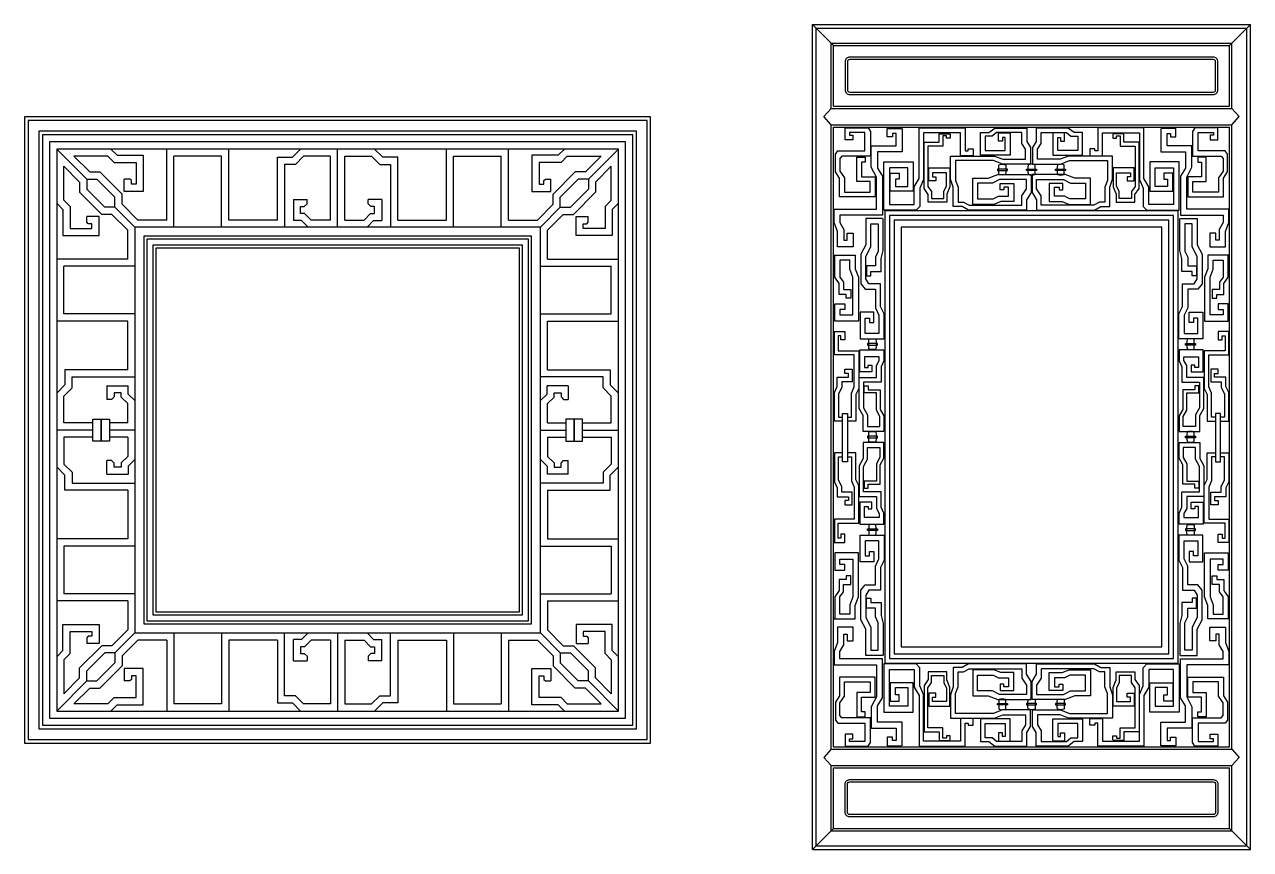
# Model space of a CAD drawing. Extents: x -66030 to 95157, y -13132 to 45879.
# Drawn here: x 73254 to 76412, y 13629 to 15753 of the extents above; entities that cross this region are included whole.
import ezdxf

# ---------------------------------------------------------------- set-up
doc = ezdxf.new("R2010")
doc.units = 0
doc.header["$LTSCALE"] = 100
doc.header["$MEASUREMENT"] = 0
for name, color, linetype in [('3', 11, 'CONTINUOUS'), ('4', 121, 'CONTINUOUS'), ('7', 105, 'CONTINUOUS')]:
    doc.layers.add(name, color=color, linetype=linetype)

# ---------------------------------------------------------------- blocks, each defined once
blk = doc.blocks.new('窗-057')
at = {"layer": '3'}
for p, q in [((-841.1, 1891.1), (-942, 1992)), ((-760.6, 1992), (-739.6, 1971)), ((-573, 1754), (-573, 1992)), ((-365, 1754), (-365, 1992)), ((-151.5, 1964.7), (-123.9, 1992)), ((0, 1730), (0, 1992)), ((0, 1730), (0, 1992)), ((151.5, 1964.7), (123.9, 1992)), ((365, 1754), (365, 1992)), ((573, 1754), (573, 1992)), ((760.6, 1992), (739.6, 1971)), ((841.1, 1891.1), (942, 1992)), ((-918, 1820.5), (-918, 1934.1)), ((-865.1, 1881.1), (-918, 1934.1)), ((-831.1, 1915.1), (-884.1, 1968)), ((-770.5, 1968), (-884.1, 1968)), ((-770.5, 1968), (-749.5, 1947)), ((-749.5, 1947), (-675.7, 1947)), ((-739.6, 1971), (-651.7, 1971)), ((-675.7, 1947), (-675.7, 1873.8)), ((-651.7, 1971), (-651.7, 1849.8)), ((-389, 1968), (-549, 1968)), ((-549, 1730), (-549, 1968)), ((-389, 1730), (-389, 1968)), ((-201.8, 1964.7), (-151.5, 1964.7)), ((-201.8, 1754), (-201.8, 1964.7)), ((-141.6, 1940.7), (-177.8, 1940.7)), ((-177.8, 1940.7), (-177.8, 1730)), ((-114, 1968), (-141.6, 1940.7)), ((-24, 1968), (-114, 1968)), ((-24, 1754), (-24, 1968)), ((24, 1968), (114, 1968)), ((24, 1754), (24, 1968)), ((114, 1968), (141.6, 1940.7)), ((141.6, 1940.7), (177.8, 1940.7)), ((201.8, 1964.7), (151.5, 1964.7)), ((177.8, 1940.7), (177.8, 1730)), ((201.8, 1754), (201.8, 1964.7)), ((389, 1730), (389, 1968)), ((389, 1968), (549, 1968)), ((549, 1730), (549, 1968)), ((739.6, 1971), (651.7, 1971)), ((651.7, 1971), (651.7, 1849.8)), ((675.7, 1947), (675.7, 1873.8)), ((749.5, 1947), (675.7, 1947)), ((770.5, 1968), (749.5, 1947)), ((770.5, 1968), (884.1, 1968)), ((831.1, 1915.1), (884.1, 1968)), ((865.1, 1881.1), (918, 1934.1)), ((918, 1820.5), (918, 1934.1)), ((-831.1, 1915.1), (-797.2, 1915.1)), ((-723, 1840.9), (-797.2, 1915.1)), ((723, 1840.9), (797.2, 1915.1)), ((831.1, 1915.1), (797.2, 1915.1)), ((-865.1, 1881.1), (-865.1, 1847.2)), ((-841.1, 1891.1), (-807.1, 1891.1)), ((-841.1, 1891.1), (-841.1, 1857.1)), ((-780.9, 1797), (-841.1, 1857.1)), ((-747, 1830.9), (-807.1, 1891.1)), ((-715.4, 1849.8), (-715.4, 1890.5)), ((-697.1, 1890.5), (-715.4, 1890.5)), ((-691.4, 1886), (-697.1, 1890.5)), ((-691.4, 1873.8), (-691.4, 1886)), ((-675.7, 1873.8), (-691.4, 1873.8)), ((675.7, 1873.8), (691.4, 1873.8)), ((691.4, 1886), (697.1, 1890.5)), ((691.4, 1873.8), (691.4, 1886)), ((697.1, 1890.5), (715.4, 1890.5)), ((715.4, 1849.8), (715.4, 1890.5)), ((747, 1830.9), (807.1, 1891.1)), ((780.9, 1797), (841.1, 1857.1)), ((841.1, 1891.1), (807.1, 1891.1)), ((841.1, 1891.1), (841.1, 1857.1)), ((865.1, 1881.1), (865.1, 1847.2)), ((-942, 1810.6), (-921, 1789.6)), ((-918, 1820.5), (-897, 1799.5)), ((-790.9, 1773), (-865.1, 1847.2)), ((-747, 1797), (-747, 1830.9)), ((-723, 1806.9), (-723, 1840.9)), ((-651.7, 1849.8), (-715.4, 1849.8)), ((-148.3, 1823.4), (-148.3, 1752.4)), ((-148.3, 1823.4), (-102.2, 1823.4)), ((-102.2, 1807.8), (-102.2, 1823.4)), ((148.3, 1823.4), (102.2, 1823.4)), ((102.2, 1807.8), (102.2, 1823.4)), ((148.3, 1823.4), (148.3, 1752.4)), ((651.7, 1849.8), (715.4, 1849.8)), ((723, 1806.9), (723, 1840.9)), ((747, 1797), (747, 1830.9)), ((790.9, 1773), (865.1, 1847.2)), ((918, 1820.5), (897, 1799.5)), ((942, 1810.6), (921, 1789.6)), ((-921, 1789.6), (-921, 1701.7)), ((-897, 1799.5), (-897, 1725.7)), ((-756.9, 1773), (-790.9, 1773)), ((-747, 1797), (-780.9, 1797)), ((-704, 1720.1), (-756.9, 1773)), ((-680, 1730), (-747, 1797)), ((-670.1, 1754), (-723, 1806.9)), ((-124.2, 1799.4), (-111.6, 1799.4)), ((-124.2, 1776.4), (-124.2, 1799.4)), ((-110.5, 1776.4), (-124.2, 1776.4)), ((-111.6, 1799.4), (-102.2, 1807.8)), ((-88.9, 1754), (-110.5, 1776.4)), ((88.9, 1754), (110.5, 1776.4)), ((111.6, 1799.4), (102.2, 1807.8)), ((110.5, 1776.4), (124.2, 1776.4)), ((124.2, 1799.4), (111.6, 1799.4)), ((124.2, 1776.4), (124.2, 1799.4)), ((670.1, 1754), (723, 1806.9)), ((680, 1730), (747, 1797)), ((704, 1720.1), (756.9, 1773)), ((747, 1797), (780.9, 1797)), ((756.9, 1773), (790.9, 1773)), ((897, 1799.5), (897, 1725.7)), ((921, 1789.6), (921, 1701.7)), ((-799.8, 1765.4), (-840.5, 1765.4)), ((-840.5, 1747.1), (-840.5, 1765.4)), ((-836, 1741.4), (-840.5, 1747.1)), ((-823.8, 1741.4), (-836, 1741.4)), ((-823.8, 1725.7), (-823.8, 1741.4)), ((-799.8, 1701.7), (-799.8, 1765.4)), ((-573, 1754), (-670.1, 1754)), ((-201.8, 1754), (-365, 1754)), ((-120.7, 1752.4), (-148.3, 1752.4)), ((-99, 1730), (-120.7, 1752.4)), ((-24, 1754), (-88.9, 1754)), ((24, 1754), (88.9, 1754)), ((99, 1730), (120.7, 1752.4)), ((120.7, 1752.4), (148.3, 1752.4)), ((201.8, 1754), (365, 1754)), ((573, 1754), (670.1, 1754)), ((799.8, 1701.7), (799.8, 1765.4)), ((799.8, 1765.4), (840.5, 1765.4)), ((823.8, 1741.4), (836, 1741.4)), ((823.8, 1725.7), (823.8, 1741.4)), ((836, 1741.4), (840.5, 1747.1)), ((840.5, 1747.1), (840.5, 1765.4)), ((-921, 1701.7), (-799.8, 1701.7)), ((-897, 1725.7), (-823.8, 1725.7)), ((-704, 1623), (-704, 1720.1)), ((704, 1623), (704, 1720.1)), ((921, 1701.7), (799.8, 1701.7)), ((897, 1725.7), (823.8, 1725.7)), ((-704, 1623), (-942, 1623)), ((704, 1623), (942, 1623)), ((-680, 1599), (-918, 1599)), ((-918, 1439), (-918, 1599)), ((680, 1599), (918, 1599)), ((918, 1439), (918, 1599)), ((-704, 1415), (-942, 1415)), ((-680, 1439), (-918, 1439)), ((-704, 1251.8), (-704, 1415)), ((680, 1439), (918, 1439)), ((704, 1415), (942, 1415)), ((704, 1251.8), (704, 1415)), ((-704, 1251.8), (-914.7, 1251.8)), ((-914.7, 1251.8), (-914.7, 1201.5)), ((704, 1251.8), (914.7, 1251.8)), ((914.7, 1251.8), (914.7, 1201.5)), ((-914.7, 1201.5), (-942, 1173.9)), ((-890.7, 1227.8), (-680, 1227.8)), ((-890.7, 1191.6), (-890.7, 1227.8)), ((-773.4, 1198.3), (-773.4, 1152.2)), ((-773.4, 1198.3), (-702.4, 1198.3)), ((-702.4, 1170.7), (-702.4, 1198.3)), ((890.7, 1227.8), (680, 1227.8)), ((702.4, 1170.7), (702.4, 1198.3)), ((773.4, 1198.3), (702.4, 1198.3)), ((773.4, 1198.3), (773.4, 1152.2)), ((890.7, 1191.6), (890.7, 1227.8)), ((914.7, 1201.5), (942, 1173.9)), ((-918, 1164), (-890.7, 1191.6)), ((-918, 1074), (-918, 1164)), ((-757.8, 1152.2), (-773.4, 1152.2)), ((-749.4, 1161.6), (-757.8, 1152.2)), ((-726.4, 1174.2), (-749.4, 1174.2)), ((-749.4, 1174.2), (-749.4, 1161.6)), ((-726.4, 1160.5), (-726.4, 1174.2)), ((-704, 1138.9), (-726.4, 1160.5)), ((-680, 1149), (-702.4, 1170.7)), ((680, 1149), (702.4, 1170.7)), ((704, 1138.9), (726.4, 1160.5)), ((726.4, 1174.2), (749.4, 1174.2)), ((726.4, 1160.5), (726.4, 1174.2)), ((749.4, 1174.2), (749.4, 1161.6)), ((749.4, 1161.6), (757.8, 1152.2)), ((757.8, 1152.2), (773.4, 1152.2)), ((918, 1164), (890.7, 1191.6)), ((918, 1074), (918, 1164)), ((-704, 1074), (-704, 1138.9)), ((704, 1074), (704, 1138.9)), ((-821.2, 1074), (-918, 1074)), ((-704, 1074), (-765.1, 1074)), ((704, 1074), (765.1, 1074)), ((821.2, 1074), (918, 1074)), ((-821.2, 1050), (-942, 1050)), ((-821.2, 1050), (-942, 1050)), ((-680, 1050), (-765.1, 1050)), ((-680, 1050), (-765.1, 1050)), ((680, 1050), (765.1, 1050)), ((680, 1050), (765.1, 1050)), ((821.2, 1050), (942, 1050)), ((821.2, 1050), (942, 1050)), ((-918, 1026), (-918, 936)), ((-821.2, 1026), (-918, 1026)), ((-704, 1026), (-765.1, 1026)), ((-704, 1026), (-704, 961.1)), ((704, 1026), (704, 961.1)), ((704, 1026), (765.1, 1026)), ((821.2, 1026), (918, 1026)), ((918, 1026), (918, 936)), ((-773.4, 901.7), (-773.4, 947.8)), ((-757.8, 947.8), (-773.4, 947.8)), ((-749.4, 938.4), (-757.8, 947.8)), ((-704, 961.1), (-726.4, 939.5)), ((-680, 951), (-702.4, 929.3)), ((680, 951), (702.4, 929.3)), ((704, 961.1), (726.4, 939.5)), ((749.4, 938.4), (757.8, 947.8)), ((757.8, 947.8), (773.4, 947.8)), ((773.4, 901.7), (773.4, 947.8)), ((-914.7, 898.5), (-942, 926.1)), ((-918, 936), (-890.7, 908.4)), ((-890.7, 908.4), (-890.7, 872.2)), ((-749.4, 925.8), (-749.4, 938.4)), ((-726.4, 925.8), (-749.4, 925.8)), ((-726.4, 939.5), (-726.4, 925.8)), ((-702.4, 929.3), (-702.4, 901.7)), ((702.4, 929.3), (702.4, 901.7)), ((726.4, 939.5), (726.4, 925.8)), ((726.4, 925.8), (749.4, 925.8)), ((749.4, 925.8), (749.4, 938.4)), ((918, 936), (890.7, 908.4)), ((890.7, 908.4), (890.7, 872.2)), ((914.7, 898.5), (942, 926.1)), ((-914.7, 848.2), (-914.7, 898.5)), ((-890.7, 872.2), (-680, 872.2)), ((-773.4, 901.7), (-702.4, 901.7)), ((890.7, 872.2), (680, 872.2)), ((773.4, 901.7), (702.4, 901.7)), ((914.7, 848.2), (914.7, 898.5)), ((-704, 848.2), (-914.7, 848.2)), ((-704, 848.2), (-704, 685)), ((704, 848.2), (914.7, 848.2)), ((704, 848.2), (704, 685)), ((-704, 685), (-942, 685)), ((-680, 661), (-918, 661)), ((-918, 661), (-918, 501)), ((680, 661), (918, 661)), ((704, 685), (942, 685)), ((918, 661), (918, 501)), ((-680, 501), (-918, 501)), ((680, 501), (918, 501)), ((-704, 477), (-942, 477)), ((-704, 477), (-704, 379.9)), ((704, 477), (942, 477)), ((704, 477), (704, 379.9)), ((-921, 398.3), (-799.8, 398.3)), ((-921, 310.4), (-921, 398.3)), ((-897, 300.5), (-897, 374.3)), ((-897, 374.3), (-823.8, 374.3)), ((-823.8, 374.3), (-823.8, 358.6)), ((-799.8, 398.3), (-799.8, 334.6)), ((-704, 379.9), (-756.9, 327)), ((704, 379.9), (756.9, 327)), ((921, 398.3), (799.8, 398.3)), ((799.8, 398.3), (799.8, 334.6)), ((897, 374.3), (823.8, 374.3)), ((823.8, 374.3), (823.8, 358.6)), ((897, 300.5), (897, 374.3)), ((921, 310.4), (921, 398.3)), ((-836, 358.6), (-840.5, 352.9)), ((-840.5, 352.9), (-840.5, 334.6)), ((-799.8, 334.6), (-840.5, 334.6)), ((-823.8, 358.6), (-836, 358.6)), ((-680, 370), (-747, 303)), ((-670.1, 346), (-723, 293.1)), ((-573, 346), (-670.1, 346)), ((-573, 346), (-573, 108)), ((-549, 370), (-549, 132)), ((-389, 370), (-389, 132)), ((-201.8, 346), (-365, 346)), ((-365, 346), (-365, 108)), ((-201.8, 346), (-201.8, 135.3)), ((-177.8, 159.3), (-177.8, 370)), ((-148.3, 276.6), (-148.3, 347.6)), ((-120.7, 347.6), (-148.3, 347.6)), ((-99, 370), (-120.7, 347.6)), ((-88.9, 346), (-110.5, 323.6)), ((-24, 346), (-88.9, 346)), ((-24, 346), (-24, 132)), ((0, 370), (0, 108)), ((0, 370), (0, 108)), ((24, 346), (24, 132)), ((24, 346), (88.9, 346)), ((88.9, 346), (110.5, 323.6)), ((99, 370), (120.7, 347.6)), ((120.7, 347.6), (148.3, 347.6)), ((148.3, 276.6), (148.3, 347.6)), ((177.8, 159.3), (177.8, 370)), ((201.8, 346), (365, 346)), ((201.8, 346), (201.8, 135.3)), ((365, 346), (365, 108)), ((389, 370), (389, 132)), ((549, 370), (549, 132)), ((573, 346), (670.1, 346)), ((573, 346), (573, 108)), ((670.1, 346), (723, 293.1)), ((680, 370), (747, 303)), ((799.8, 334.6), (840.5, 334.6)), ((823.8, 358.6), (836, 358.6)), ((836, 358.6), (840.5, 352.9)), ((840.5, 352.9), (840.5, 334.6)), ((-942, 289.4), (-921, 310.4)), ((-918, 279.5), (-897, 300.5)), ((-790.9, 327), (-865.1, 252.8)), ((-780.9, 303), (-841.1, 242.9)), ((-756.9, 327), (-790.9, 327)), ((-747, 303), (-780.9, 303)), ((-747, 303), (-747, 269.1)), ((-723, 293.1), (-723, 259.1)), ((-110.5, 323.6), (-124.2, 323.6)), ((-124.2, 323.6), (-124.2, 300.6)), ((-124.2, 300.6), (-111.6, 300.6)), ((-111.6, 300.6), (-102.2, 292.2)), ((-102.2, 292.2), (-102.2, 276.6)), ((111.6, 300.6), (102.2, 292.2)), ((102.2, 292.2), (102.2, 276.6)), ((110.5, 323.6), (124.2, 323.6)), ((124.2, 300.6), (111.6, 300.6)), ((124.2, 323.6), (124.2, 300.6)), ((723, 293.1), (723, 259.1)), ((747, 303), (780.9, 303)), ((747, 303), (747, 269.1)), ((756.9, 327), (790.9, 327)), ((780.9, 303), (841.1, 242.9)), ((790.9, 327), (865.1, 252.8)), ((918, 279.5), (897, 300.5)), ((942, 289.4), (921, 310.4)), ((-918, 279.5), (-918, 165.9)), ((-865.1, 218.9), (-865.1, 252.8)), ((-747, 269.1), (-807.1, 208.9)), ((-723, 259.1), (-797.2, 184.9)), ((-651.7, 250.2), (-715.4, 250.2)), ((-715.4, 250.2), (-715.4, 209.5)), ((-651.7, 129), (-651.7, 250.2)), ((-148.3, 276.6), (-102.2, 276.6)), ((148.3, 276.6), (102.2, 276.6)), ((651.7, 129), (651.7, 250.2)), ((651.7, 250.2), (715.4, 250.2)), ((715.4, 250.2), (715.4, 209.5)), ((723, 259.1), (797.2, 184.9)), ((747, 269.1), (807.1, 208.9)), ((865.1, 218.9), (865.1, 252.8)), ((918, 279.5), (918, 165.9)), ((-841.1, 208.9), (-942, 108)), ((-865.1, 218.9), (-918, 165.9)), ((-841.1, 208.9), (-841.1, 242.9)), ((-841.1, 208.9), (-807.1, 208.9)), ((-697.1, 209.5), (-715.4, 209.5)), ((-691.4, 214), (-697.1, 209.5)), ((-675.7, 226.2), (-691.4, 226.2)), ((-691.4, 226.2), (-691.4, 214)), ((-675.7, 153), (-675.7, 226.2)), ((675.7, 226.2), (691.4, 226.2)), ((675.7, 153), (675.7, 226.2)), ((691.4, 226.2), (691.4, 214)), ((691.4, 214), (697.1, 209.5)), ((697.1, 209.5), (715.4, 209.5)), ((841.1, 208.9), (807.1, 208.9)), ((841.1, 208.9), (841.1, 242.9)), ((841.1, 208.9), (942, 108)), ((865.1, 218.9), (918, 165.9)), ((-831.1, 184.9), (-884.1, 132)), ((-831.1, 184.9), (-797.2, 184.9)), ((831.1, 184.9), (797.2, 184.9)), ((831.1, 184.9), (884.1, 132)), ((-770.5, 132), (-884.1, 132)), ((-770.5, 132), (-749.5, 153)), ((-760.6, 108), (-739.6, 129)), ((-749.5, 153), (-675.7, 153)), ((-739.6, 129), (-651.7, 129)), ((-389, 132), (-549, 132)), ((-201.8, 135.3), (-151.5, 135.3)), ((-141.6, 159.3), (-177.8, 159.3)), ((-151.5, 135.3), (-123.9, 108)), ((-114, 132), (-141.6, 159.3)), ((-24, 132), (-114, 132)), ((24, 132), (114, 132)), ((114, 132), (141.6, 159.3)), ((151.5, 135.3), (123.9, 108)), ((141.6, 159.3), (177.8, 159.3)), ((201.8, 135.3), (151.5, 135.3)), ((389, 132), (549, 132)), ((739.6, 129), (651.7, 129)), ((749.5, 153), (675.7, 153)), ((760.6, 108), (739.6, 129)), ((770.5, 132), (749.5, 153)), ((770.5, 132), (884.1, 132))]:
    blk.add_line(p, q, dxfattribs=at)
for points in [[(-1038, 2088), (-1038, 12), (1038, 12), (1038, 2088)], [(-1002, 2052), (-1002, 48), (1002, 48), (1002, 2052)], [(-680, 1730), (-680, 370), (680, 370), (680, 1730)], [(-640, 1690), (-640, 410), (640, 410), (640, 1690)], [(-620, 1670), (-620, 430), (620, 430), (620, 1670)], [(-821.2, 1086.1), (-765.1, 1086.1), (-765.1, 1012.6), (-821.2, 1012.6)], [(-793.1, 1012.6), (-793.1, 1012.6), (-793.1, 1086.1), (-793.1, 1086.1)], [(821.2, 1086.1), (765.1, 1086.1), (765.1, 1012.6), (821.2, 1012.6)], [(793.1, 1012.6), (793.1, 1012.6), (793.1, 1086.1), (793.1, 1086.1)]]:
    blk.add_lwpolyline(points, close=True, dxfattribs=at)
at = {"layer": '4'}
for points in [[(-1050, 2100), (-1050, 0), (1050, 0), (1050, 2100)], [(-990, 2040), (-990, 60), (990, 60), (990, 2040)], [(-650, 1700), (-650, 400), (650, 400), (650, 1700)], [(-610, 1660), (-610, 440), (610, 440), (610, 1660)]]:
    blk.add_lwpolyline(points, close=True, dxfattribs=at)
at = {"layer": '7'}
for points in [[(-966, 2016), (-966, 84), (966, 84), (966, 2016)], [(-942, 1992), (-942, 108), (942, 108), (942, 1992)]]:
    blk.add_lwpolyline(points, close=True, dxfattribs=at)
blk = doc.blocks.new('窗-061')
at = {"layer": '3'}
for points in [[(-585, 2430), (585, 2430, 0.414214), (600, 2445), (600, 2535, 0.414214), (585, 2550), (-585, 2550, 0.414214), (-600, 2535), (-600, 2445, 0.414214)], [(-585, 2437.5), (585, 2437.5, 0.414214), (592.5, 2445), (592.5, 2535, 0.414214), (585, 2542.5), (-585, 2542.5, 0.414214), (-592.5, 2535), (-592.5, 2445, 0.414214)], [(-585, 225), (585, 225, -0.414214), (600, 210), (600, 120, -0.414214), (585, 105), (-585, 105, -0.414214), (-600, 120), (-600, 210, -0.414214)], [(-585, 217.5), (585, 217.5, -0.414214), (592.5, 210), (592.5, 120, -0.414214), (585, 112.5), (-585, 112.5, -0.414214), (-592.5, 120), (-592.5, 210, -0.414214)]]:
    blk.add_lwpolyline(points, format="xyb", close=True, dxfattribs=at)
for points in [[(-416.4, 2320.9), (-416.4, 2245.1), (-496, 2245.1), (-496, 2192.7), (-479.7, 2167.4), (-479.7, 2041), (-617.1, 2041), (-617.1, 2017.5), (-604.5, 1995.9), (-604.5, 1961.5), (-593.6, 1961.5), (-593.6, 1983.2), (-573.7, 1983.2), (-573.7, 1939.9), (-624.4, 1939.9), (-624.4, 1988.6), (-635.2, 2017.5), (-635.2, 2060.9), (-499.6, 2060.9), (-499.6, 2163.8), (-515.9, 2196.3), (-515.9, 2264.9), (-436.3, 2264.9), (-436.3, 2304.7), (-447.1, 2304.7), (-447.1, 2293.8), (-465.2, 2293.8), (-465.2, 2320.9), (-418.2, 2320.9)], [(-503.2, 2163.8), (-503.2, 2100.5), (-617.7, 2100.5), (-617.7, 2160.7), (-631, 2181.1), (-631, 2238.3), (-623.9, 2248.5), (-537, 2248.5), (-537, 2307.7), (-586, 2307.7), (-586, 2298.5), (-574.8, 2298.5), (-574.8, 2284.2), (-600.4, 2284.2), (-600.4, 2323), (-525.7, 2323), (-518.6, 2310.8), (-518.6, 2231.1), (-610.6, 2231.1), (-616.7, 2224), (-616.7, 2183.2), (-602.4, 2161.7), (-602.4, 2115.8), (-519.6, 2115.8), (-519.6, 2149.5), (-562.5, 2149.5), (-562.5, 2228.1), (-536, 2228.1), (-536, 2211.7), (-547.2, 2211.7), (-547.2, 2164.8), (-503.2, 2164.8)], [(-188.2, 2255.3), (-188.2, 2233), (-228.7, 2233), (-228.7, 2306.9), (-347.4, 2306.9), (-347.4, 2156.3), (-360, 2128.4), (-360, 2069.9), (-371.1, 2057.3), (-475.8, 2057.3), (-475.8, 2213.5), (-381.2, 2213.5), (-381.2, 2118.7), (-454.9, 2118.7), (-454.9, 2177.2), (-425.6, 2177.2), (-425.6, 2157.7), (-438.1, 2157.7), (-438.1, 2134), (-398.2, 2134), (-398.3, 2194), (-457.7, 2194), (-457.7, 2075.4), (-378.1, 2075.4), (-378.1, 2132.6), (-361.3, 2159.1), (-361.3, 2159.1), (-361.3, 2322.2), (-213.3, 2322.2), (-213.3, 2248.3), (-203.6, 2248.3), (-203.6, 2255.3), (-188.2, 2255.3)], [(-261.8, 2302.6), (-261.8, 2289.6), (-273.7, 2289.6), (-273.7, 2296.7), (-285.6, 2296.7), (-285.6, 2263.5), (-334.2, 2263.5), (-334.2, 2134.3), (-322.3, 2117.7), (-322.3, 2095.2), (-282, 2095.2), (-282, 2117.7), (-273.7, 2135.5), (-273.7, 2178.2), (-318.8, 2178.2), (-318.8, 2165.2), (-308.1, 2165.2), (-308.1, 2152.1), (-330.7, 2152.1), (-330.7, 2193.6), (-263, 2193.6), (-263, 2133.2), (-272.5, 2109.4), (-272.5, 2083.4), (-333, 2083.4), (-333, 2108.3), (-346.1, 2127.2), (-346.1, 2276.6), (-297.4, 2276.6), (-297.4, 2303.8), (-261.8, 2303.8)], [(188.2, 2255.3), (188.2, 2233), (228.7, 2233), (228.7, 2306.9), (347.4, 2306.9), (347.4, 2156.3), (360, 2128.4), (360, 2069.9), (371.1, 2057.3), (475.8, 2057.3), (475.8, 2213.5), (381.2, 2213.5), (381.2, 2118.7), (454.9, 2118.7), (454.9, 2177.2), (425.6, 2177.2), (425.6, 2157.7), (438.1, 2157.7), (438.1, 2134), (398.2, 2134), (398.3, 2194), (457.7, 2194), (457.7, 2075.4), (378.1, 2075.4), (378.1, 2132.6), (361.3, 2159.1), (361.3, 2159.1), (361.3, 2322.2), (213.3, 2322.2), (213.3, 2248.3), (203.6, 2248.3), (203.6, 2255.3), (188.2, 2255.3)], [(261.8, 2302.6), (261.8, 2289.6), (273.7, 2289.6), (273.7, 2296.7), (285.6, 2296.7), (285.6, 2263.5), (334.2, 2263.5), (334.2, 2134.3), (322.3, 2117.7), (322.3, 2095.2), (282, 2095.2), (282, 2117.7), (273.7, 2135.5), (273.7, 2178.2), (318.8, 2178.2), (318.8, 2165.2), (308.1, 2165.2), (308.1, 2152.1), (330.7, 2152.1), (330.7, 2193.6), (263, 2193.6), (263, 2133.2), (272.5, 2109.4), (272.5, 2083.4), (333, 2083.4), (333, 2108.3), (346.1, 2127.2), (346.1, 2276.6), (297.4, 2276.6), (297.4, 2303.8), (261.8, 2303.8)], [(416.4, 2320.9), (416.4, 2245.1), (496, 2245.1), (496, 2192.7), (479.7, 2167.4), (479.7, 2041), (617.1, 2041), (617.1, 2017.5), (604.5, 1995.9), (604.5, 1961.5), (593.6, 1961.5), (593.6, 1983.2), (573.7, 1983.2), (573.7, 1939.9), (624.4, 1939.9), (624.4, 1988.6), (635.2, 2017.5), (635.2, 2060.9), (499.6, 2060.9), (499.6, 2163.8), (515.9, 2196.3), (515.9, 2264.9), (436.3, 2264.9), (436.3, 2304.7), (447.1, 2304.7), (447.1, 2293.8), (465.2, 2293.8), (465.2, 2320.9), (418.2, 2320.9)], [(503.2, 2163.8), (503.2, 2100.5), (617.7, 2100.5), (617.7, 2160.7), (631, 2181.1), (631, 2238.3), (623.9, 2248.5), (537, 2248.5), (537, 2307.7), (586, 2307.7), (586, 2298.5), (574.8, 2298.5), (574.8, 2284.2), (600.4, 2284.2), (600.4, 2323), (525.7, 2323), (518.6, 2310.8), (518.6, 2231.1), (610.6, 2231.1), (616.7, 2224), (616.7, 2183.2), (602.4, 2161.7), (602.4, 2115.8), (519.6, 2115.8), (519.6, 2149.5), (562.5, 2149.5), (562.5, 2228.1), (536, 2228.1), (536, 2211.7), (547.2, 2211.7), (547.2, 2164.8), (503.2, 2164.8)], [(-479.4, 2030.3), (-533.2, 2030.3), (-533.2, 1946.2), (-549.6, 1915.8), (-549.6, 1820.1), (-535.5, 1803.7), (-502.8, 1803.7), (-502.8, 1743), (-491.1, 1719.7), (-491.1, 1661.2), (-535.5, 1661.2), (-535.5, 1710.3), (-521.5, 1710.3), (-521.5, 1696.3), (-507.5, 1696.3), (-507.5, 1729), (-551.9, 1729), (-551.9, 1643.8), (-474.7, 1643.8), (-474.7, 1724.3), (-486.4, 1747.7), (-486.4, 1820.1), (-523.8, 1820.1), (-533.2, 1836.4), (-533.2, 1908.8), (-516.8, 1939.2), (-516.8, 2013.9), (-493.4, 2013.9), (-493.4, 1925.2), (-502.8, 1906.5), (-502.8, 1878.5), (-530.9, 1878.5), (-530.9, 1845.8), (-516.8, 1845.8), (-516.8, 1859.8), (-484.1, 1859.8), (-484.1, 1901.8), (-477.1, 1927.5), (-477.1, 2030.3)], [(479.4, 2030.3), (533.2, 2030.3), (533.2, 1946.2), (549.6, 1915.8), (549.6, 1820.1), (535.5, 1803.7), (502.8, 1803.7), (502.8, 1743), (491.1, 1719.7), (491.1, 1661.2), (535.5, 1661.2), (535.5, 1710.3), (521.5, 1710.3), (521.5, 1696.3), (507.5, 1696.3), (507.5, 1729), (551.9, 1729), (551.9, 1643.8), (474.7, 1643.8), (474.7, 1724.3), (486.4, 1747.7), (486.4, 1820.1), (523.8, 1820.1), (533.2, 1836.4), (533.2, 1908.8), (516.8, 1939.2), (516.8, 2013.9), (493.4, 2013.9), (493.4, 1925.2), (502.8, 1906.5), (502.8, 1878.5), (530.9, 1878.5), (530.9, 1845.8), (516.8, 1845.8), (516.8, 1859.8), (484.1, 1859.8), (484.1, 1901.8), (477.1, 1927.5), (477.1, 2030.3)], [(-634.9, 1913.1), (-567.3, 1913.1), (-567.3, 1869.3), (-557.3, 1841.5), (-557.3, 1700.4), (-632.9, 1700.4), (-632.9, 1756.1), (-601.1, 1756.1), (-601.1, 1738.2), (-617, 1738.2), (-617, 1720.3), (-575.2, 1720.3), (-575.2, 1841.5), (-585.2, 1867.4), (-585.2, 1897.2), (-617, 1897.2), (-617, 1841.5), (-605.1, 1825.6), (-605.1, 1801.8), (-581.2, 1801.8), (-581.2, 1774), (-597.1, 1774), (-597.1, 1785.9), (-619, 1785.9), (-619, 1821.7), (-632.9, 1841.5), (-632.9, 1911.1)], [(634.9, 1913.1), (567.3, 1913.1), (567.3, 1869.3), (557.3, 1841.5), (557.3, 1700.4), (632.9, 1700.4), (632.9, 1756.1), (601.1, 1756.1), (601.1, 1738.2), (617, 1738.2), (617, 1720.3), (575.2, 1720.3), (575.2, 1841.5), (585.2, 1867.4), (585.2, 1897.2), (617, 1897.2), (617, 1841.5), (605.1, 1825.6), (605.1, 1801.8), (581.2, 1801.8), (581.2, 1774), (597.1, 1774), (597.1, 1785.9), (619, 1785.9), (619, 1821.7), (632.9, 1841.5), (632.9, 1911.1)], [(-635.1, 1666.9), (-600.7, 1666.9), (-600.7, 1640.2), (-614.1, 1640.2), (-614.1, 1653.5), (-623, 1653.5), (-623, 1605), (-556.2, 1605), (-556.2, 1483.2), (-565.1, 1463.9), (-565.1, 1378), (-592.3, 1378)], [(-592.3, 1391.4), (-580, 1391.4), (-580, 1468.4), (-571.1, 1489.1), (-571.1, 1591.7), (-634.8, 1591.7), (-634.8, 1666.6)], [(635.1, 1666.9), (600.7, 1666.9), (600.7, 1640.2), (614.1, 1640.2), (614.1, 1653.5), (623, 1653.5), (623, 1605), (556.2, 1605), (556.2, 1483.2), (565.1, 1463.9), (565.1, 1378), (592.3, 1378)], [(592.3, 1391.4), (580, 1391.4), (580, 1468.4), (571.1, 1489.1), (571.1, 1591.7), (634.8, 1591.7), (634.8, 1666.6)], [(-608.2, 1378), (-634.8, 1378), (-634.8, 1471.3), (-625.9, 1490.6), (-625.9, 1520.2), (-588.9, 1520.2), (-588.9, 1532.1), (-600.7, 1532.1), (-600.7, 1545.4), (-577, 1545.4), (-577, 1505.4), (-611.1, 1505.4), (-611.1, 1487.6), (-621.5, 1465.4), (-621.5, 1391.4), (-608.2, 1391.4)], [(608.2, 1378), (634.8, 1378), (634.8, 1471.3), (625.9, 1490.6), (625.9, 1520.2), (588.9, 1520.2), (588.9, 1532.1), (600.7, 1532.1), (600.7, 1545.4), (577, 1545.4), (577, 1505.4), (611.1, 1505.4), (611.1, 1487.6), (621.5, 1465.4), (621.5, 1391.4), (608.2, 1391.4)], [(-635.1, 988.1), (-600.7, 988.1), (-600.7, 1014.8), (-614.1, 1014.8), (-614.1, 1001.5), (-623, 1001.5), (-623, 1050), (-556.2, 1050), (-556.2, 1171.8), (-565.1, 1191.1), (-565.1, 1277), (-592.3, 1277)], [(-608.2, 1277), (-634.8, 1277), (-634.8, 1183.7), (-625.9, 1164.4), (-625.9, 1134.8), (-588.9, 1134.8), (-588.9, 1122.9), (-600.7, 1122.9), (-600.7, 1109.6), (-577, 1109.6), (-577, 1149.6), (-611.1, 1149.6), (-611.1, 1167.4), (-621.5, 1189.6), (-621.5, 1263.6), (-608.2, 1263.6)], [(-592.3, 1263.6), (-580, 1263.6), (-580, 1186.6), (-571.1, 1165.9), (-571.1, 1063.3), (-634.8, 1063.3), (-634.8, 988.4)], [(635.1, 988.1), (600.7, 988.1), (600.7, 1014.8), (614.1, 1014.8), (614.1, 1001.5), (623, 1001.5), (623, 1050), (556.2, 1050), (556.2, 1171.8), (565.1, 1191.1), (565.1, 1277), (592.3, 1277)], [(592.3, 1263.6), (580, 1263.6), (580, 1186.6), (571.1, 1165.9), (571.1, 1063.3), (634.8, 1063.3), (634.8, 988.4)], [(608.2, 1277), (634.8, 1277), (634.8, 1183.7), (625.9, 1164.4), (625.9, 1134.8), (588.9, 1134.8), (588.9, 1122.9), (600.7, 1122.9), (600.7, 1109.6), (577, 1109.6), (577, 1149.6), (611.1, 1149.6), (611.1, 1167.4), (621.5, 1189.6), (621.5, 1263.6), (608.2, 1263.6)], [(-479.4, 624.7), (-533.2, 624.7), (-533.2, 708.8), (-549.6, 739.2), (-549.6, 834.9), (-535.5, 851.3), (-502.8, 851.3), (-502.8, 912), (-491.1, 935.3), (-491.1, 993.8), (-535.5, 993.8), (-535.5, 944.7), (-521.5, 944.7), (-521.5, 958.7), (-507.5, 958.7), (-507.5, 926), (-551.9, 926), (-551.9, 1011.2), (-474.7, 1011.2), (-474.7, 930.7), (-486.4, 907.3), (-486.4, 834.9), (-523.8, 834.9), (-533.2, 818.6), (-533.2, 746.2), (-516.8, 715.8), (-516.8, 641.1), (-493.4, 641.1), (-493.4, 729.8), (-502.8, 748.5), (-502.8, 776.5), (-530.9, 776.5), (-530.9, 809.2), (-516.8, 809.2), (-516.8, 795.2), (-484.1, 795.2), (-484.1, 753.2), (-477.1, 727.5), (-477.1, 624.7)], [(479.4, 624.7), (533.2, 624.7), (533.2, 708.8), (549.6, 739.2), (549.6, 834.9), (535.5, 851.3), (502.8, 851.3), (502.8, 912), (491.1, 935.3), (491.1, 993.8), (535.5, 993.8), (535.5, 944.7), (521.5, 944.7), (521.5, 958.7), (507.5, 958.7), (507.5, 926), (551.9, 926), (551.9, 1011.2), (474.7, 1011.2), (474.7, 930.7), (486.4, 907.3), (486.4, 834.9), (523.8, 834.9), (533.2, 818.6), (533.2, 746.2), (516.8, 715.8), (516.8, 641.1), (493.4, 641.1), (493.4, 729.8), (502.8, 748.5), (502.8, 776.5), (530.9, 776.5), (530.9, 809.2), (516.8, 809.2), (516.8, 795.2), (484.1, 795.2), (484.1, 753.2), (477.1, 727.5), (477.1, 624.7)], [(-634.9, 741.9), (-567.3, 741.9), (-567.3, 785.7), (-557.3, 813.5), (-557.3, 954.6), (-632.9, 954.6), (-632.9, 898.9), (-601.1, 898.9), (-601.1, 916.8), (-617, 916.8), (-617, 934.7), (-575.2, 934.7), (-575.2, 813.5), (-585.2, 787.6), (-585.2, 757.8), (-617, 757.8), (-617, 813.5), (-605.1, 829.4), (-605.1, 853.2), (-581.2, 853.2), (-581.2, 881), (-597.1, 881), (-597.1, 869.1), (-619, 869.1), (-619, 833.3), (-632.9, 813.5), (-632.9, 743.9)], [(634.9, 741.9), (567.3, 741.9), (567.3, 785.7), (557.3, 813.5), (557.3, 954.6), (632.9, 954.6), (632.9, 898.9), (601.1, 898.9), (601.1, 916.8), (617, 916.8), (617, 934.7), (575.2, 934.7), (575.2, 813.5), (585.2, 787.6), (585.2, 757.8), (617, 757.8), (617, 813.5), (605.1, 829.4), (605.1, 853.2), (581.2, 853.2), (581.2, 881), (597.1, 881), (597.1, 869.1), (619, 869.1), (619, 833.3), (632.9, 813.5), (632.9, 743.9)], [(-416.4, 334.1), (-416.4, 409.9), (-496, 409.9), (-496, 462.3), (-479.7, 487.6), (-479.7, 614), (-617.1, 614), (-617.1, 637.5), (-604.5, 659.1), (-604.5, 693.5), (-593.6, 693.5), (-593.6, 671.8), (-573.7, 671.8), (-573.7, 715.1), (-624.4, 715.1), (-624.4, 666.4), (-635.2, 637.5), (-635.2, 594.1), (-499.6, 594.1), (-499.6, 491.2), (-515.9, 458.7), (-515.9, 390.1), (-436.3, 390.1), (-436.3, 350.3), (-447.1, 350.3), (-447.1, 361.2), (-465.2, 361.2), (-465.2, 334.1), (-418.2, 334.1)], [(416.4, 334.1), (416.4, 409.9), (496, 409.9), (496, 462.3), (479.7, 487.6), (479.7, 614), (617.1, 614), (617.1, 637.5), (604.5, 659.1), (604.5, 693.5), (593.6, 693.5), (593.6, 671.8), (573.7, 671.8), (573.7, 715.1), (624.4, 715.1), (624.4, 666.4), (635.2, 637.5), (635.2, 594.1), (499.6, 594.1), (499.6, 491.2), (515.9, 458.7), (515.9, 390.1), (436.3, 390.1), (436.3, 350.3), (447.1, 350.3), (447.1, 361.2), (465.2, 361.2), (465.2, 334.1), (418.2, 334.1)], [(-188.2, 399.7), (-188.2, 422), (-228.7, 422), (-228.7, 348.1), (-347.4, 348.1), (-347.4, 498.7), (-360, 526.6), (-360, 585.1), (-371.1, 597.7), (-475.8, 597.7), (-475.8, 441.5), (-381.2, 441.5), (-381.2, 536.3), (-454.9, 536.3), (-454.9, 477.8), (-425.6, 477.8), (-425.6, 497.3), (-438.1, 497.3), (-438.1, 521), (-398.2, 521), (-398.3, 461), (-457.7, 461), (-457.7, 579.6), (-378.1, 579.6), (-378.1, 522.4), (-361.3, 495.9), (-361.3, 495.9), (-361.3, 332.8), (-213.3, 332.8), (-213.3, 406.7), (-203.6, 406.7), (-203.6, 399.7), (-188.2, 399.7)], [(188.2, 399.7), (188.2, 422), (228.7, 422), (228.7, 348.1), (347.4, 348.1), (347.4, 498.7), (360, 526.6), (360, 585.1), (371.1, 597.7), (475.8, 597.7), (475.8, 441.5), (381.2, 441.5), (381.2, 536.3), (454.9, 536.3), (454.9, 477.8), (425.6, 477.8), (425.6, 497.3), (438.1, 497.3), (438.1, 521), (398.2, 521), (398.3, 461), (457.7, 461), (457.7, 579.6), (378.1, 579.6), (378.1, 522.4), (361.3, 495.9), (361.3, 495.9), (361.3, 332.8), (213.3, 332.8), (213.3, 406.7), (203.6, 406.7), (203.6, 399.7), (188.2, 399.7)], [(-503.2, 491.2), (-503.2, 554.5), (-617.7, 554.5), (-617.7, 494.3), (-631, 473.9), (-631, 416.7), (-623.9, 406.5), (-537, 406.5), (-537, 347.3), (-586, 347.3), (-586, 356.5), (-574.8, 356.5), (-574.8, 370.8), (-600.4, 370.8), (-600.4, 332), (-525.7, 332), (-518.6, 344.2), (-518.6, 423.9), (-610.6, 423.9), (-616.7, 431), (-616.7, 471.8), (-602.4, 493.3), (-602.4, 539.2), (-519.6, 539.2), (-519.6, 505.5), (-562.5, 505.5), (-562.5, 426.9), (-536, 426.9), (-536, 443.3), (-547.2, 443.3), (-547.2, 490.2), (-503.2, 490.2)], [(-261.8, 352.4), (-261.8, 365.4), (-273.7, 365.4), (-273.7, 358.3), (-285.6, 358.3), (-285.6, 391.5), (-334.2, 391.5), (-334.2, 520.7), (-322.3, 537.3), (-322.3, 559.8), (-282, 559.8), (-282, 537.3), (-273.7, 519.5), (-273.7, 476.8), (-318.8, 476.8), (-318.8, 489.8), (-308.1, 489.8), (-308.1, 502.9), (-330.7, 502.9), (-330.7, 461.4), (-263, 461.4), (-263, 521.8), (-272.5, 545.6), (-272.5, 571.6), (-333, 571.6), (-333, 546.7), (-346.1, 527.8), (-346.1, 378.4), (-297.4, 378.4), (-297.4, 351.2), (-261.8, 351.2)], [(261.8, 352.4), (261.8, 365.4), (273.7, 365.4), (273.7, 358.3), (285.6, 358.3), (285.6, 391.5), (334.2, 391.5), (334.2, 520.7), (322.3, 537.3), (322.3, 559.8), (282, 559.8), (282, 537.3), (273.7, 519.5), (273.7, 476.8), (318.8, 476.8), (318.8, 489.8), (308.1, 489.8), (308.1, 502.9), (330.7, 502.9), (330.7, 461.4), (263, 461.4), (263, 521.8), (272.5, 545.6), (272.5, 571.6), (333, 571.6), (333, 546.7), (346.1, 527.8), (346.1, 378.4), (297.4, 378.4), (297.4, 351.2), (261.8, 351.2)], [(503.2, 491.2), (503.2, 554.5), (617.7, 554.5), (617.7, 494.3), (631, 473.9), (631, 416.7), (623.9, 406.5), (537, 406.5), (537, 347.3), (586, 347.3), (586, 356.5), (574.8, 356.5), (574.8, 370.8), (600.4, 370.8), (600.4, 332), (525.7, 332), (518.6, 344.2), (518.6, 423.9), (610.6, 423.9), (616.7, 431), (616.7, 471.8), (602.4, 493.3), (602.4, 539.2), (519.6, 539.2), (519.6, 505.5), (562.5, 505.5), (562.5, 426.9), (536, 426.9), (536, 443.3), (547.2, 443.3), (547.2, 490.2), (503.2, 490.2)]]:
    blk.add_lwpolyline(points, dxfattribs=at)
for points in [[(-103.5, 2155.9), (-125.4, 2144.2), (-173.4, 2144.2), (-173.4, 2093.7), (-123.9, 2093.7), (-106.4, 2102.4), (-74.4, 2102.4), (-74.4, 2131.5), (-89, 2131.5), (-89, 2122.8), (-100.6, 2122.8), (-100.6, 2143.1), (-56.9, 2143.1), (-56.9, 2085), (-99.1, 2085), (-121, 2076.3), (-189.4, 2076.3), (-189.4, 2160.2), (-139.9, 2160.2), (-107.9, 2171.9), (-1.6, 2171.9), (-1.6, 2114.1), (-16.1, 2090.8), (-16.1, 2057.3), (-202.5, 2057.3), (-222.9, 2069), (-252, 2069), (-252, 2131.5), (-260.8, 2157.7), (-260.8, 2231.9), (-119.5, 2231.9), (-91.9, 2221.7), (-19.1, 2221.7), (-19.1, 2253.7), (-30.7, 2272.6), (-30.7, 2307.5), (-112.3, 2307.5), (-126.8, 2295.8), (-148.7, 2295.8), (-148.7, 2249.3), (-84.6, 2249.3), (-84.6, 2291.5), (-93.3, 2291.5), (-93.3, 2279.8), (-106.4, 2279.8), (-106.4, 2306), (-68.6, 2306), (-68.6, 2234.8), (-164.7, 2234.8), (-164.7, 2307.5), (-137, 2307.5), (-118.1, 2322), (-14.7, 2322), (-14.7, 2278.4), (-3, 2259.5), (-3, 2205.7), (-93.3, 2205.7), (-122.4, 2217.3), (-244.8, 2217.3), (-244.8, 2153.3), (-236, 2131.5), (-236, 2083.5), (-218.6, 2083.5), (-201.1, 2073.3), (-30.7, 2073.3), (-30.7, 2104.1), (-16.1, 2125.9), (-16.1, 2155.9)], [(103.5, 2155.9), (125.4, 2144.2), (173.4, 2144.2), (173.4, 2093.7), (123.9, 2093.7), (106.4, 2102.4), (74.4, 2102.4), (74.4, 2131.5), (89, 2131.5), (89, 2122.8), (100.6, 2122.8), (100.6, 2143.1), (56.9, 2143.1), (56.9, 2085), (99.1, 2085), (121, 2076.3), (189.4, 2076.3), (189.4, 2160.2), (139.9, 2160.2), (107.9, 2171.9), (1.6, 2171.9), (1.6, 2114.1), (16.1, 2090.8), (16.1, 2057.3), (202.5, 2057.3), (222.9, 2069), (252, 2069), (252, 2131.5), (260.8, 2157.7), (260.8, 2231.9), (119.5, 2231.9), (91.9, 2221.7), (19.1, 2221.7), (19.1, 2253.7), (30.7, 2272.6), (30.7, 2307.5), (112.3, 2307.5), (126.8, 2295.8), (148.7, 2295.8), (148.7, 2249.3), (84.6, 2249.3), (84.6, 2291.5), (93.3, 2291.5), (93.3, 2279.8), (106.4, 2279.8), (106.4, 2306), (68.6, 2306), (68.6, 2234.8), (164.7, 2234.8), (164.7, 2307.5), (137, 2307.5), (118.1, 2322), (14.7, 2322), (14.7, 2278.4), (3, 2259.5), (3, 2205.7), (93.3, 2205.7), (122.4, 2217.3), (244.8, 2217.3), (244.8, 2153.3), (236, 2131.5), (236, 2083.5), (218.6, 2083.5), (201.1, 2073.3), (30.7, 2073.3), (30.7, 2104.1), (16.1, 2125.9), (16.1, 2155.9)], [(-457.5, 615), (457.5, 615), (457.5, 2040), (-457.5, 2040)], [(-442.5, 630), (442.5, 630), (442.5, 2025), (-442.5, 2025)], [(-475.4, 1345.1), (-541.8, 1345.1), (-541.8, 1396.6), (-554.4, 1419.8), (-554.4, 1518.7), (-499.6, 1518.7), (-499.6, 1557.6), (-490.2, 1573.4), (-490.2, 1586), (-537.6, 1586), (-537.6, 1551.3), (-526, 1551.3), (-526, 1558.6), (-514.4, 1558.6), (-514.4, 1537.6), (-552.3, 1537.6), (-552.3, 1608.1), (-475.4, 1608.1), (-475.4, 1572.3), (-483.8, 1553.4), (-483.8, 1503.9), (-540.7, 1503.9), (-540.7, 1421.9), (-528.1, 1398.7), (-528.1, 1360.9), (-488.1, 1360.9), (-488.1, 1393.5), (-499.6, 1413.5), (-499.6, 1469.2), (-538.6, 1469.2), (-538.6, 1492.4), (-526, 1492.4), (-526, 1479.7), (-487, 1479.7), (-487, 1416.6), (-475.4, 1395.6), (-475.4, 1345.1)], [(475.4, 1345.1), (541.8, 1345.1), (541.8, 1396.6), (554.4, 1419.8), (554.4, 1518.7), (499.6, 1518.7), (499.6, 1557.6), (490.2, 1573.4), (490.2, 1586), (537.6, 1586), (537.6, 1551.3), (526, 1551.3), (526, 1558.6), (514.4, 1558.6), (514.4, 1537.6), (552.3, 1537.6), (552.3, 1608.1), (475.4, 1608.1), (475.4, 1572.3), (483.8, 1553.4), (483.8, 1503.9), (540.7, 1503.9), (540.7, 1421.9), (528.1, 1398.7), (528.1, 1360.9), (488.1, 1360.9), (488.1, 1393.5), (499.6, 1413.5), (499.6, 1469.2), (538.6, 1469.2), (538.6, 1492.4), (526, 1492.4), (526, 1479.7), (487, 1479.7), (487, 1416.6), (475.4, 1395.6), (475.4, 1345.1)], [(-608.2, 1402.7), (-592.3, 1402.7), (-592.3, 1247.7), (-608.2, 1247.7)], [(608.2, 1402.7), (592.3, 1402.7), (592.3, 1247.7), (608.2, 1247.7)], [(-475.4, 1309.9), (-541.8, 1309.9), (-541.8, 1258.4), (-554.4, 1235.2), (-554.4, 1136.3), (-499.6, 1136.3), (-499.6, 1097.4), (-490.2, 1081.6), (-490.2, 1069), (-537.6, 1069), (-537.6, 1103.7), (-526, 1103.7), (-526, 1096.4), (-514.4, 1096.4), (-514.4, 1117.4), (-552.3, 1117.4), (-552.3, 1046.9), (-475.4, 1046.9), (-475.4, 1082.7), (-483.8, 1101.6), (-483.8, 1151.1), (-540.7, 1151.1), (-540.7, 1233.1), (-528.1, 1256.3), (-528.1, 1294.1), (-488.1, 1294.1), (-488.1, 1261.5), (-499.6, 1241.5), (-499.6, 1185.8), (-538.6, 1185.8), (-538.6, 1162.6), (-526, 1162.6), (-526, 1175.3), (-487, 1175.3), (-487, 1238.4), (-475.4, 1259.4), (-475.4, 1309.9)], [(475.4, 1309.9), (541.8, 1309.9), (541.8, 1258.4), (554.4, 1235.2), (554.4, 1136.3), (499.6, 1136.3), (499.6, 1097.4), (490.2, 1081.6), (490.2, 1069), (537.6, 1069), (537.6, 1103.7), (526, 1103.7), (526, 1096.4), (514.4, 1096.4), (514.4, 1117.4), (552.3, 1117.4), (552.3, 1046.9), (475.4, 1046.9), (475.4, 1082.7), (483.8, 1101.6), (483.8, 1151.1), (540.7, 1151.1), (540.7, 1233.1), (528.1, 1256.3), (528.1, 1294.1), (488.1, 1294.1), (488.1, 1261.5), (499.6, 1241.5), (499.6, 1185.8), (538.6, 1185.8), (538.6, 1162.6), (526, 1162.6), (526, 1175.3), (487, 1175.3), (487, 1238.4), (475.4, 1259.4), (475.4, 1309.9)], [(-103.5, 499.1), (-125.4, 510.8), (-173.4, 510.8), (-173.4, 561.3), (-123.9, 561.3), (-106.4, 552.6), (-74.4, 552.6), (-74.4, 523.5), (-89, 523.5), (-89, 532.2), (-100.6, 532.2), (-100.6, 511.9), (-56.9, 511.9), (-56.9, 570), (-99.1, 570), (-121, 578.7), (-189.4, 578.7), (-189.4, 494.8), (-139.9, 494.8), (-107.9, 483.1), (-1.6, 483.1), (-1.6, 540.9), (-16.1, 564.2), (-16.1, 597.7), (-202.5, 597.7), (-222.9, 586), (-252, 586), (-252, 523.5), (-260.8, 497.3), (-260.8, 423.1), (-119.5, 423.1), (-91.9, 433.3), (-19.1, 433.3), (-19.1, 401.3), (-30.7, 382.4), (-30.7, 347.5), (-112.3, 347.5), (-126.8, 359.2), (-148.7, 359.2), (-148.7, 405.7), (-84.6, 405.7), (-84.6, 363.5), (-93.3, 363.5), (-93.3, 375.2), (-106.4, 375.2), (-106.4, 349), (-68.6, 349), (-68.6, 420.2), (-164.7, 420.2), (-164.7, 347.5), (-137, 347.5), (-118.1, 333), (-14.7, 333), (-14.7, 376.6), (-3, 395.5), (-3, 449.3), (-93.3, 449.3), (-122.4, 437.7), (-244.8, 437.7), (-244.8, 501.7), (-236, 523.5), (-236, 571.5), (-218.6, 571.5), (-201.1, 581.7), (-30.7, 581.7), (-30.7, 550.9), (-16.1, 529.1), (-16.1, 499.1)], [(103.5, 499.1), (125.4, 510.8), (173.4, 510.8), (173.4, 561.3), (123.9, 561.3), (106.4, 552.6), (74.4, 552.6), (74.4, 523.5), (89, 523.5), (89, 532.2), (100.6, 532.2), (100.6, 511.9), (56.9, 511.9), (56.9, 570), (99.1, 570), (121, 578.7), (189.4, 578.7), (189.4, 494.8), (139.9, 494.8), (107.9, 483.1), (1.6, 483.1), (1.6, 540.9), (16.1, 564.2), (16.1, 597.7), (202.5, 597.7), (222.9, 586), (252, 586), (252, 523.5), (260.8, 497.3), (260.8, 423.1), (119.5, 423.1), (91.9, 433.3), (19.1, 433.3), (19.1, 401.3), (30.7, 382.4), (30.7, 347.5), (112.3, 347.5), (126.8, 359.2), (148.7, 359.2), (148.7, 405.7), (84.6, 405.7), (84.6, 363.5), (93.3, 363.5), (93.3, 375.2), (106.4, 375.2), (106.4, 349), (68.6, 349), (68.6, 420.2), (164.7, 420.2), (164.7, 347.5), (137, 347.5), (118.1, 333), (14.7, 333), (14.7, 376.6), (3, 395.5), (3, 449.3), (93.3, 449.3), (122.4, 437.7), (244.8, 437.7), (244.8, 501.7), (236, 523.5), (236, 571.5), (218.6, 571.5), (201.1, 581.7), (30.7, 581.7), (30.7, 550.9), (16.1, 529.1), (16.1, 499.1)]]:
    blk.add_lwpolyline(points, close=True, dxfattribs=at)
at = {"layer": '4'}
for p, q in [((-705, 2655), (705, 2655)), ((-705, 0), (-705, 2655)), ((705, 0), (705, 2655)), ((-637.5, 2587.5), (637.5, 2587.5)), ((-637.5, 2392.5), (-637.5, 2587.5)), ((637.5, 2392.5), (637.5, 2587.5)), ((-637.5, 2392.5), (637.5, 2392.5)), ((-637.5, 2325), (637.5, 2325)), ((-637.5, 330), (-637.5, 2325)), ((637.5, 330), (637.5, 2325)), ((-637.5, 330), (637.5, 330)), ((-637.5, 262.5), (637.5, 262.5)), ((-637.5, 67.5), (-637.5, 262.5)), ((637.5, 67.5), (637.5, 262.5)), ((-637.5, 67.5), (637.5, 67.5)), ((-705, 0), (705, 0))]:
    blk.add_line(p, q, dxfattribs=at)
at = {"layer": '7'}
for p, q in [((-637.5, 2587.5), (-705, 2655)), ((637.5, 2587.5), (705, 2655)), ((-693, 2643), (693, 2643)), ((-693, 12), (-693, 2643)), ((693, 12), (693, 2643)), ((-645, 2595), (645, 2595)), ((-645, 2385), (-645, 2595)), ((645, 2385), (645, 2595)), ((-669, 2358.8), (-645, 2385)), ((-645, 2385), (645, 2385)), ((669, 2358.8), (645, 2385)), ((-645, 2332.5), (-669, 2358.8)), ((-645, 2332.5), (645, 2332.5)), ((-645, 322.5), (-645, 2332.5)), ((645, 2332.5), (669, 2358.8)), ((645, 322.5), (645, 2332.5)), ((-645, 322.5), (-669, 296.2)), ((-645, 322.5), (645, 322.5)), ((645, 322.5), (669, 296.2)), ((-669, 296.2), (-645, 270)), ((669, 296.2), (645, 270)), ((-645, 270), (645, 270)), ((-645, 60), (-645, 270)), ((645, 60), (645, 270)), ((-705, 0), (-637.5, 67.5)), ((-645, 60), (645, 60)), ((637.5, 67.5), (705, 0)), ((-693, 12), (693, 12))]:
    blk.add_line(p, q, dxfattribs=at)
for points in [[(-77.4, 2189.9), (-109.8, 2189.9), (-109.8, 2184.8), (-77.4, 2184.8)], [(-16.1, 2189.9), (16.2, 2189.9), (16.2, 2184.8), (-16.1, 2184.8)], [(77.4, 2189.9), (109.8, 2189.9), (109.8, 2184.8), (77.4, 2184.8)], [(-472.5, 600), (472.5, 600), (472.5, 2055), (-472.5, 2055)], [(-420, 652.5), (420, 652.5), (420, 2002.5), (-420, 2002.5)], [(-495.7, 1628.4), (-528.1, 1628.4), (-528.1, 1623.3), (-495.7, 1623.3)], [(495.7, 1628.4), (528.1, 1628.4), (528.1, 1623.3), (495.7, 1623.3)], [(-495.7, 1330.3), (-528.1, 1330.3), (-528.1, 1325.1), (-495.7, 1325.1)], [(495.7, 1330.3), (528.1, 1330.3), (528.1, 1325.1), (495.7, 1325.1)], [(-495.7, 1026.6), (-528.1, 1026.6), (-528.1, 1031.7), (-495.7, 1031.7)], [(495.7, 1026.6), (528.1, 1026.6), (528.1, 1031.7), (495.7, 1031.7)], [(-77.4, 465.1), (-109.8, 465.1), (-109.8, 470.2), (-77.4, 470.2)], [(-16.1, 465.1), (16.2, 465.1), (16.2, 470.2), (-16.1, 470.2)], [(77.4, 465.1), (109.8, 465.1), (109.8, 470.2), (77.4, 470.2)]]:
    blk.add_lwpolyline(points, close=True, dxfattribs=at)
for points in [[(-105, 2172.8, -0.040296), (-105, 2203.5, -0.170167), (-83.2, 2203.5, -0.092835), (-83.3, 2172.5, -0.207262)], [(11.4, 2172.8, 0.040296), (11.5, 2203.5, 0.170167), (-10.3, 2203.5, 0.092835), (-10.2, 2172.5, 0.207262)], [(105, 2172.8, 0.040296), (105, 2203.5, 0.170167), (83.2, 2203.5, 0.092835), (83.3, 2172.5, 0.207262)], [(-523.3, 1611.3, -0.040296), (-523.4, 1642, -0.170167), (-501.5, 1642, -0.092835), (-501.6, 1611, -0.207262)], [(523.3, 1611.3, 0.040296), (523.4, 1642, 0.170167), (501.5, 1642, 0.092835), (501.6, 1611, 0.207262)], [(-523.3, 1313.2, -0.040296), (-523.4, 1343.9, -0.170167), (-501.5, 1343.8, -0.092835), (-501.6, 1312.8, -0.207262)], [(523.3, 1313.2, 0.040296), (523.4, 1343.9, 0.170167), (501.5, 1343.8, 0.092835), (501.6, 1312.8, 0.207262)], [(-523.3, 1043.7, 0.040296), (-523.4, 1013, 0.170167), (-501.5, 1013, 0.092835), (-501.6, 1044, 0.207262)], [(523.3, 1043.7, -0.040296), (523.4, 1013, -0.170167), (501.5, 1013, -0.092835), (501.6, 1044, -0.207262)], [(-105, 482.2, 0.040296), (-105, 451.5, 0.170167), (-83.2, 451.5, 0.092835), (-83.3, 482.5, 0.207262)], [(11.4, 482.2, -0.040296), (11.5, 451.5, -0.170167), (-10.3, 451.5, -0.092835), (-10.2, 482.5, -0.207262)], [(105, 482.2, -0.040296), (105, 451.5, -0.170167), (83.2, 451.5, -0.092835), (83.3, 482.5, -0.207262)]]:
    blk.add_lwpolyline(points, format="xyb", close=True, dxfattribs=at)

msp = doc.modelspace()

# ---------------------------------------------------------------- block references
at = {"layer": '3'}
for name, p, xscale, yscale, zscale in [('窗-061', (75847.6, 13628.9), 0.8000000000029104, 0.8000000000029104, 0.8), ('窗-057', (74060.2, 13902.5), 0.7679999999963911, 0.7679999999963911, 0.7680000000000001)]:
    msp.add_blockref(name, p, dxfattribs=dict(at, xscale=xscale, yscale=yscale, zscale=zscale))

doc.saveas('drawing.dxf')
